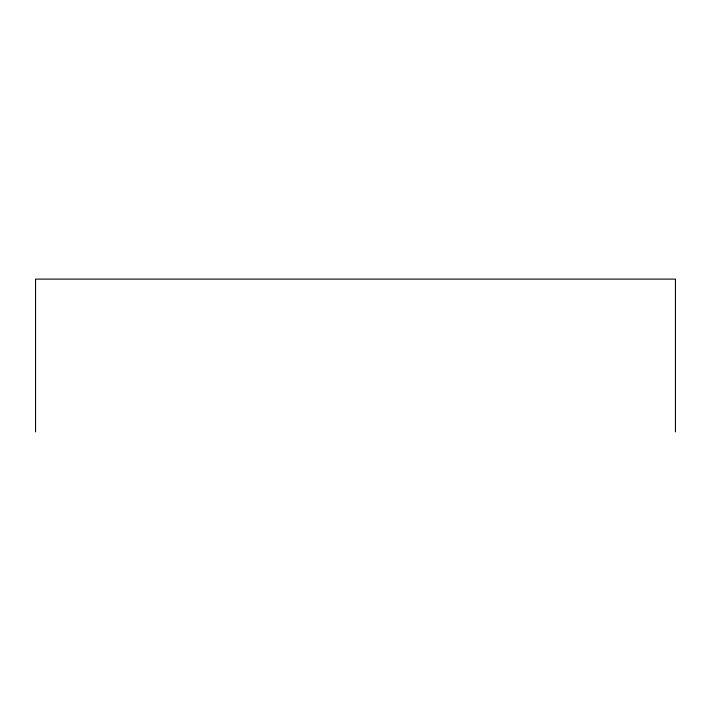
<?xml version="1.0" encoding="UTF-8"?>
<svg xmlns="http://www.w3.org/2000/svg" width="711" height="711" viewBox="0 0 711 711"><rect width="100%" height="100%" fill="white"/><g stroke="black" fill="none" stroke-linecap="round" stroke-linejoin="round"><path stroke-width="1.07" d="M675.45 431.888L675.45 279.112L35.55 279.112L35.55 431.888"/></g></svg>
